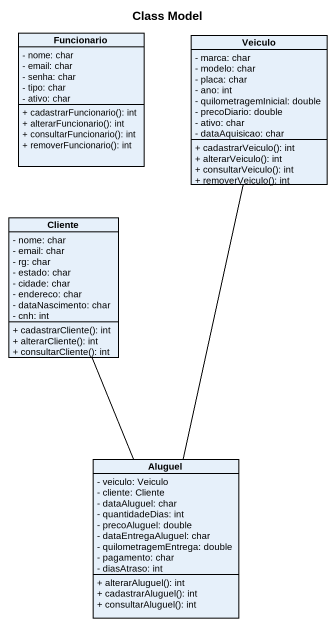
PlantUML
@startuml
title Class Model
hide circle
hide empty members
skinparam classAttributeIconSize 0
class Funcionario {
  - nome: char
  - email: char
  - senha: char
  - tipo: char
  - ativo: char
  + cadastrarFuncionario(): int
  + alterarFuncionario(): int
  + consultarFuncionario(): int
  + removerFuncionario(): int
}
class Veiculo {
  - marca: char
  - modelo: char
  - placa: char
  - ano: int
  - quilometragemInicial: double
  - precoDiario: double
  - ativo: char
  - dataAquisicao: char
  + cadastrarVeiculo(): int
  + alterarVeiculo(): int
  + consultarVeiculo(): int
  + removerVeiculo(): int
}
class Cliente {
  - nome: char
  - email: char
  - rg: char
  - estado: char
  - cidade: char
  - endereco: char
  - dataNascimento: char
  - cnh: int
  + cadastrarCliente(): int
  + alterarCliente(): int
  + consultarCliente(): int
}
class Aluguel {
  - veiculo: Veiculo
  - cliente: Cliente
  - dataAluguel: char
  - quantidadeDias: int
  - precoAluguel: double
  - dataEntregaAluguel: char
  - quilometragemEntrega: double
  - pagamento: char
  - diasAtraso: int
  + alterarAluguel(): int
  + cadastrarAluguel(): int
  + consultarAluguel(): int
}
Veiculo -- Aluguel
Cliente -- Aluguel
@enduml
